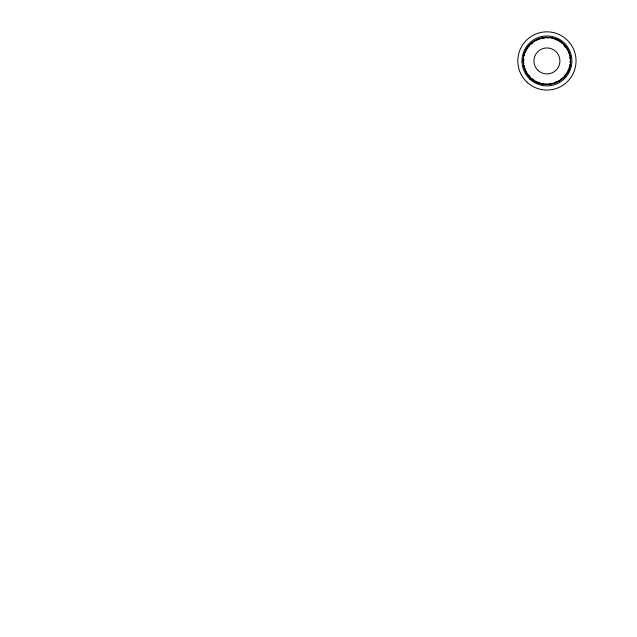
<?xml version="1.0" encoding="UTF-8"?>
<svg xmlns="http://www.w3.org/2000/svg" width="637" height="637" viewBox="0 0 637 637"><rect width="100%" height="100%" fill="white"/><g stroke="black" fill="none" stroke-linecap="round" stroke-linejoin="round"><path stroke-width="0.96" d="M524.418 65.547L524.331 67.912C533.782 97.318 578.285 83.59 569.526 53.97C560.074 24.556 515.572 38.284 524.331 67.912L525.27 69.178M569.462 55.546L569.526 53.97L568.586 52.696M525.668 52.226L526.019 49.885L527.755 48.285M568.188 69.648L567.838 71.989L566.683 73.064M523.996 59.559L523.296 61.821L523.869 63.286M569.86 62.315L570.561 60.053M528.646 47.019L529.594 44.853L532.381 43.38M565.521 74.131L564.263 77.021L562.869 77.762M523.869 55.674L524.713 54.344M568.722 68.199L569.566 66.869M561.476 78.494L559.509 80.963L557.2 81.488M538.058 39.749L539.953 38.339L543.106 38.459M556.435 81.663L553.895 83.535L552.319 83.479M544.579 37.886L546.044 37.304L548.306 38.005M550.01 83.702L547.812 84.57L545.551 83.869M544.014 83.726L541.665 83.996L538.998 82.316M554.859 39.566L557.98 40.027L559.589 41.763M538.217 82.197L535.876 81.847L534.809 80.692M560.847 42.655L563.012 43.603L564.486 46.39L566.954 48.356L567.479 50.665M533.734 79.529L530.844 78.271L529.371 75.484M552.191 37.878L553.521 38.722M528.137 74.505L526.903 73.518L526.377 71.217M569.693 57.856L570.274 59.321M569.804 64.632L569.988 66.2A23.649 23.649 0 0 1 530.844 78.271A23.649 23.649 0 0 1 539.953 38.339A23.649 23.649 0 0 1 569.988 66.2M538.09 70.46A12.995 12.995 0 0 0 559.597 63.827A12.995 12.995 0 0 0 543.098 48.523A12.995 12.995 0 0 0 538.09 70.46M527.125 82.277A29.111 29.111 0 0 0 575.307 67.418A29.111 29.111 0 0 0 538.345 33.124A29.111 29.111 0 0 0 527.125 82.277M529.96 79.227A24.947 24.947 0 0 0 571.254 66.487A24.947 24.947 0 0 0 539.571 37.097A24.947 24.947 0 0 0 529.96 79.227"/></g></svg>
